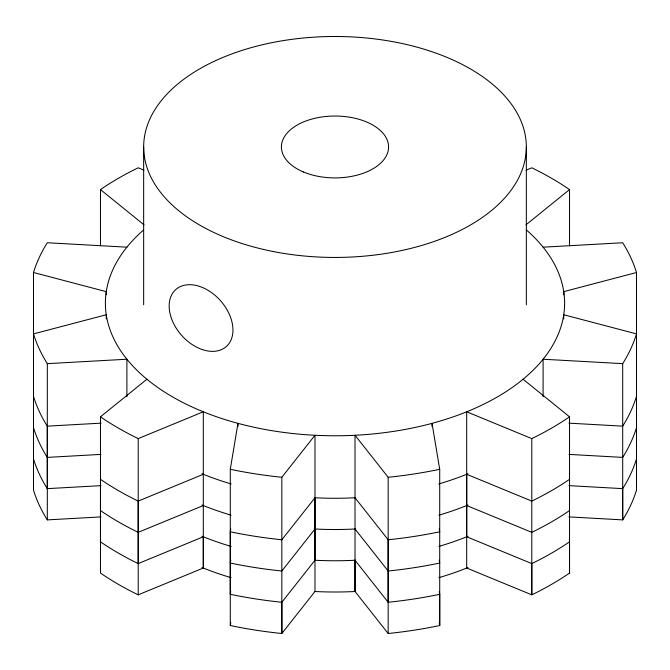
<?xml version="1.0" encoding="UTF-8"?>
<svg xmlns="http://www.w3.org/2000/svg" width="670" height="670" viewBox="0 0 670 670"><rect width="100%" height="100%" fill="white"/><g stroke="black" fill="none" stroke-linecap="round" stroke-linejoin="round"><path stroke-width="1" d="M33.5 335L33.5 458.883A306.156 176.763 0 0 0 47.294 488.639L101.036 485.649M47.31 488.639L47.31 426.145A306.148 176.754 0 0 1 33.5 396.389M138.213 563.587L138.213 501.093A306.148 176.754 0 0 1 100.475 479.31L100.475 541.804A306.156 176.763 0 0 0 138.196 563.596L203.303 536.779L203.303 568.026L138.213 594.834A306.148 176.754 0 0 1 100.475 573.051L100.475 416.815L146.914 379.237M230.287 531.787A306.148 176.754 0 0 0 281.835 539.76L314.984 497.76L314.984 560.246L281.835 602.255A306.156 176.763 0 0 1 230.279 594.29L230.287 531.787L230.773 528.915M281.835 602.255L281.835 633.502A306.148 176.754 0 0 1 230.287 625.529L230.287 469.293L237.959 423.348L237.959 426.472M439.713 594.282L439.713 625.529A306.148 176.754 0 0 1 388.165 633.502L355.016 591.493L355.016 560.246L388.165 602.255A306.156 176.763 0 0 0 439.704 594.29L439.227 591.409M388.165 602.255L388.165 539.76L355.016 497.76M531.787 438.607L531.787 594.834A306.148 176.754 0 0 0 569.525 573.051L569.525 541.804A306.156 176.763 0 0 1 531.787 563.596L531.787 594.834L466.697 568.026L466.697 411.79L531.787 438.607A306.148 176.754 0 0 0 569.525 416.815L523.086 379.237M563.738 318.92L563.738 314.758L636.5 333.894A306.148 176.754 0 0 1 622.69 363.651L622.69 519.886A306.148 176.754 0 0 0 636.5 490.13L636.5 458.883A306.156 176.763 0 0 1 622.69 488.639L622.69 519.886L568.964 516.897M636.5 428.741L636.5 397.494M230.773 560.162L230.287 563.034A306.148 176.754 0 0 0 281.835 571.007L314.984 528.999M230.287 594.282L230.773 591.409M230.287 625.529L230.773 622.656M281.835 477.274L314.984 435.266L314.984 591.493L281.835 633.502L281.835 477.274A306.148 176.754 0 0 1 230.287 469.293M525.992 224.819L569.525 189.585A306.148 176.754 0 0 0 531.787 167.802L526.092 170.147M100.475 416.815A306.148 176.754 0 0 0 138.213 438.607L203.303 411.79L203.303 568.026M138.213 501.093L203.303 474.285M203.303 505.532L138.213 532.34A306.148 176.754 0 0 1 100.475 510.557M543.102 247.18L622.69 242.749A306.148 176.754 0 0 1 636.5 272.506L563.738 291.651L563.738 294.775M106.262 318.92L106.262 314.758L33.5 333.894A306.148 176.754 0 0 0 47.31 363.651L126.898 359.229L126.898 396.724M47.31 426.145L101.036 423.155M101.036 454.402L47.31 457.392A306.148 176.754 0 0 1 33.5 427.636M126.898 247.18L47.31 242.749A306.148 176.754 0 0 0 33.5 272.506L33.5 490.13A306.148 176.754 0 0 0 47.31 519.886L101.036 516.897M622.69 363.651L543.102 359.229L543.102 396.724M568.964 423.155L622.69 426.145A306.148 176.754 0 0 0 636.5 396.389M568.964 454.402L622.69 457.392A306.148 176.754 0 0 0 636.5 427.636M568.964 485.649L622.69 488.639M33.5 272.506L106.262 291.651L106.262 294.775M143.908 170.147L138.213 167.802A306.148 176.754 0 0 0 100.475 189.585L100.475 245.831M466.697 505.532L531.787 532.34A306.148 176.754 0 0 0 569.525 510.557M531.787 563.587L466.697 536.779L466.697 474.285L531.787 501.093A306.148 176.754 0 0 0 569.525 479.31M100.475 189.585L144.008 224.819M388.165 633.502L388.165 477.274L355.016 435.266L355.016 591.493M355.016 528.999L388.165 571.007A306.148 176.754 0 0 0 439.713 563.034L439.227 560.162M439.227 622.656L439.713 625.529L439.713 469.293L432.041 423.348L432.041 426.472M439.227 528.915L439.713 531.787A306.148 176.754 0 0 1 388.165 539.76M636.5 272.506L636.5 490.13M569.525 189.585L569.525 245.831M569.525 416.815L569.525 573.051M526.344 146.964A191.344 110.475 0 0 1 239.324 242.641A191.344 110.475 0 0 1 239.324 51.297A191.344 110.475 0 0 1 526.344 146.964L526.344 304.766M143.656 146.964L143.656 304.766M138.213 438.607L138.213 594.834M47.31 363.651L47.31 519.886M468.02 567.49A229.617 132.568 0 0 1 438.833 577.674M355.636 591.468A229.617 132.568 0 0 1 314.364 591.468M231.167 577.674A229.617 132.568 0 0 1 201.98 567.49M468.02 504.996A229.617 132.568 0 0 1 438.833 515.18M355.636 528.973A229.617 132.568 0 0 1 314.364 528.973M231.167 515.18A229.617 132.568 0 0 1 201.98 504.996M468.02 536.243A229.617 132.568 0 0 1 438.833 546.427M355.636 560.221A229.617 132.568 0 0 1 314.364 560.221M231.167 546.427A229.617 132.568 0 0 1 201.98 536.243M468.02 473.749A229.617 132.568 0 0 1 438.833 483.933M355.636 497.726A229.617 132.568 0 0 1 314.364 497.726M231.167 483.933A229.617 132.568 0 0 1 201.98 473.749M526.494 230.053A229.617 132.568 0 0 1 486.135 403.005A229.617 132.568 0 0 1 183.865 403.005A229.617 132.568 0 0 1 143.506 230.053M439.713 469.293A306.148 176.754 0 0 1 388.165 477.274M303.56 172.014A53.575 30.929 0 0 0 388.29 150.164A53.575 30.929 0 0 0 313.15 118.724A53.575 30.929 0 0 0 303.56 172.014M171.461 318.476A38.081 26.046 48.5 0 0 226.159 346.675A38.081 26.046 48.5 0 0 205.573 288.946A38.081 26.046 48.5 0 0 171.461 318.476"/></g></svg>
